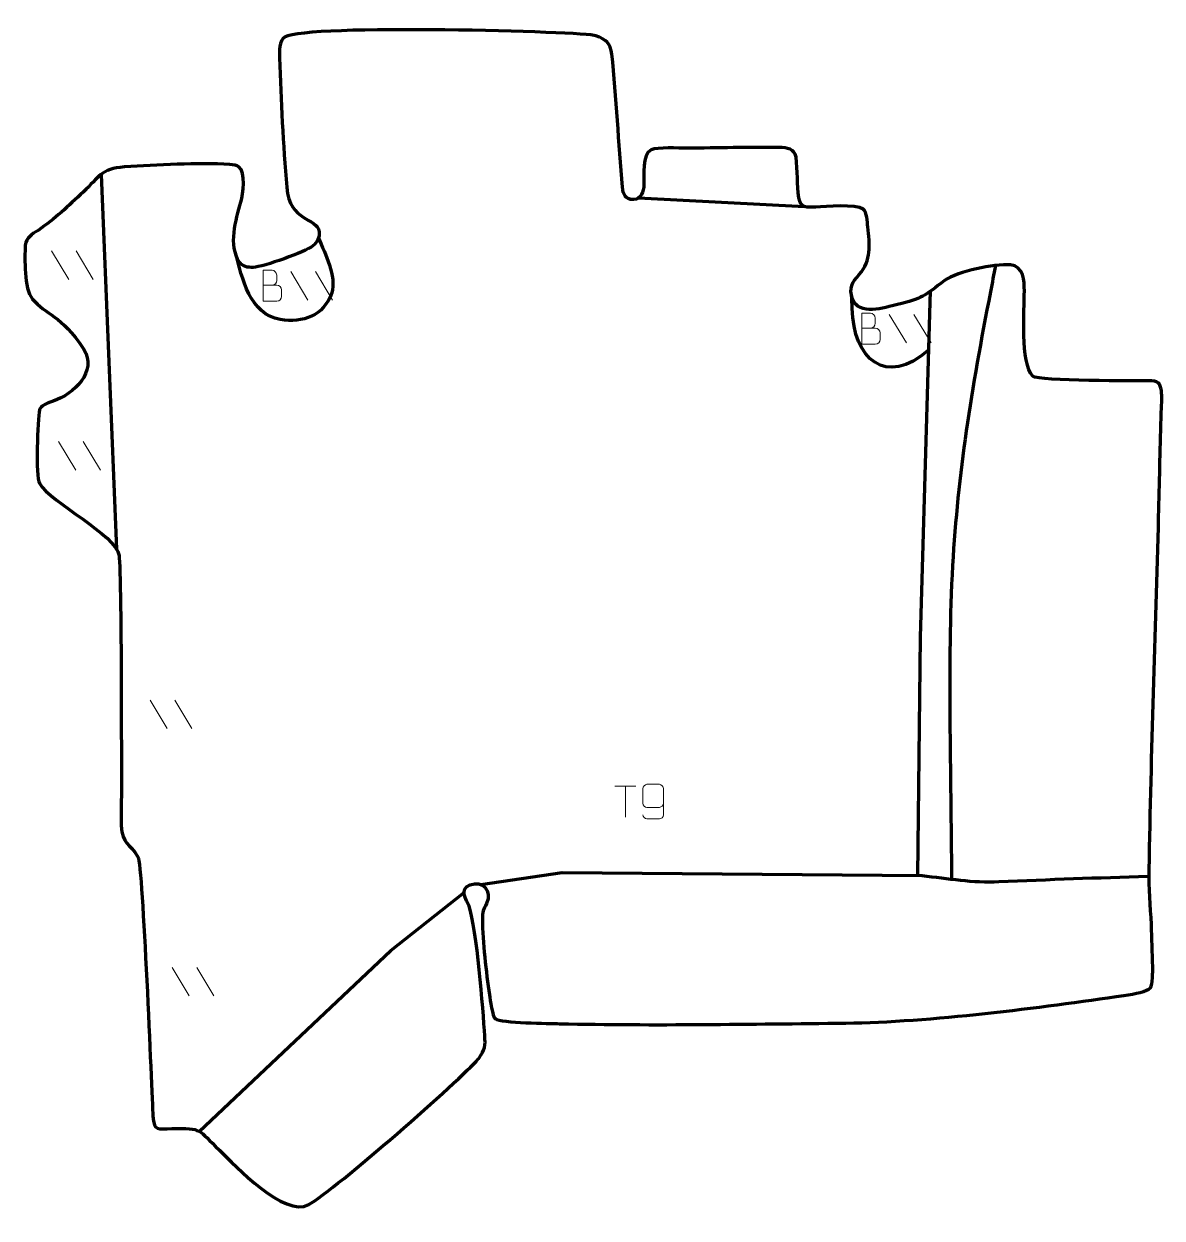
# Model space of a CAD drawing. Header units: millimetres. Extents: x 1149 to 1970, y -88 to 772.
import ezdxf

# ---------------------------------------------------------------- set-up
doc = ezdxf.new("R2010")
doc.units = ezdxf.units.MM
doc.header["$MEASUREMENT"] = 0
doc.layers.add('layer 1', color=7, linetype='Continuous', plot=False)
doc.layers.add('layer 2', color=7, linetype='Continuous')
doc.layers.add('layer 3', color=7, linetype='Continuous')

msp = doc.modelspace()

# ---------------------------------------------------------------- linework, layer by layer
at = {"layer": 'layer 1', "color": 250, "lineweight": 9}
for points in [[(1169.3304, 608.5745), (1169.3304, 608.5745), (1181.6947, 588.0302), (1181.6947, 588.0302)], [(1187.0603, 608.5745), (1187.0603, 608.5745), (1199.4246, 588.0302), (1199.4246, 588.0302)], [(1341.6704, 593.8044), (1341.6704, 593.8044), (1354.0347, 573.2601), (1354.0347, 573.2601)], [(1359.4003, 593.8044), (1359.4003, 593.8044), (1371.7646, 573.2601), (1371.7646, 573.2601)], [(1772.9414, 562.8481), (1772.9414, 562.8481), (1785.3057, 542.3038), (1785.3057, 542.3038)], [(1790.6713, 562.8481), (1790.6713, 562.8481), (1803.0356, 542.3038), (1803.0356, 542.3038)], [(1174.4543, 471.3023), (1174.4543, 471.3023), (1186.8186, 450.758), (1186.8186, 450.758)], [(1192.1842, 471.3023), (1192.1842, 471.3023), (1204.5485, 450.758), (1204.5485, 450.758)], [(1240.3328, 285.0356), (1240.3328, 285.0356), (1252.6971, 264.4913), (1252.6971, 264.4913)], [(1258.0627, 285.0356), (1258.0627, 285.0356), (1270.427, 264.4913), (1270.427, 264.4913)], [(1575.197, 223.0092), (1575.197, 223.0092), (1590.412, 223.0092), (1590.412, 223.0092)], [(1582.8047, 200.68), (1582.8047, 200.68), (1582.8047, 223.0303), (1582.8047, 223.0303)], [(1256.2078, 92.4188), (1256.2078, 92.4188), (1268.5721, 71.8745), (1268.5721, 71.8745)], [(1273.9377, 92.4188), (1273.9377, 92.4188), (1286.302, 71.8745), (1286.302, 71.8745)]]:
    msp.add_open_spline(points, degree=3, dxfattribs=at)
for points, knots in [([(1321.7932, 583.9695), (1325.0522, 583.9699), (1328.3116, 583.9699), (1331.5713, 583.9695), (1331.5713, 583.9695), (1333.3406, 583.954), (1335.0635, 582.399), (1335.0635, 580.5632), (1335.0635, 580.5632), (1335.0632, 579.5524), (1335.0632, 576.8211), (1335.0635, 575.81), (1335.0635, 575.81), (1335.0794, 574.1459), (1333.6981, 572.3421), (1331.6187, 572.3573), (1331.6187, 572.3573), (1328.3587, 572.3576), (1325.099, 572.3576), (1321.8397, 572.3573), (1321.8397, 572.3573), (1321.8397, 579.8077), (1321.8397, 587.2578), (1321.8397, 594.7076), (1321.8397, 594.7076), (1323.9658, 594.7076), (1326.0922, 594.7076), (1328.2187, 594.7076), (1328.2187, 594.7076), (1329.7242, 594.7234), (1331.6022, 593.0122), (1331.6181, 591.2545), (1331.6181, 591.2545), (1331.6177, 589.4039), (1331.6177, 589.2732), (1331.6181, 587.4223), (1331.6181, 587.4223), (1331.6335, 585.5717), (1329.9726, 583.954), (1328.1722, 583.9695)], [0, 0, 0, 0, 0.09090909, 0.09090909, 0.09090909, 0.09090909, 0.18181818, 0.18181818, 0.18181818, 0.18181818, 0.27272727, 0.27272727, 0.27272727, 0.27272727, 0.36363636, 0.36363636, 0.36363636, 0.36363636, 0.45454545, 0.45454545, 0.45454545, 0.45454545, 0.54545455, 0.54545455, 0.54545455, 0.54545455, 0.63636364, 0.63636364, 0.63636364, 0.63636364, 0.72727273, 0.72727273, 0.72727273, 0.72727273, 0.81818182, 0.81818182, 0.81818182, 0.81818182, 1, 1, 1, 1]), ([(1753.0642, 553.0132), (1756.3232, 553.0136), (1759.5826, 553.0136), (1762.8423, 553.0132), (1762.8423, 553.0132), (1764.6116, 552.9977), (1766.3345, 551.4427), (1766.3345, 549.6069), (1766.3345, 549.6069), (1766.3342, 548.5961), (1766.3342, 545.8648), (1766.3345, 544.8537), (1766.3345, 544.8537), (1766.3504, 543.1896), (1764.9691, 541.3858), (1762.8897, 541.401), (1762.8897, 541.401), (1759.6297, 541.4013), (1756.37, 541.4013), (1753.1107, 541.401), (1753.1107, 541.401), (1753.1107, 548.8514), (1753.1107, 556.3015), (1753.1107, 563.7513), (1753.1107, 563.7513), (1755.2368, 563.7513), (1757.3632, 563.7513), (1759.4897, 563.7513), (1759.4897, 563.7513), (1760.9952, 563.7671), (1762.8732, 562.0559), (1762.8891, 560.2982), (1762.8891, 560.2982), (1762.8887, 558.4476), (1762.8887, 558.3169), (1762.8891, 556.466), (1762.8891, 556.466), (1762.9045, 554.6154), (1761.2436, 552.9977), (1759.4432, 553.0132)], [0, 0, 0, 0, 0.09090909, 0.09090909, 0.09090909, 0.09090909, 0.18181818, 0.18181818, 0.18181818, 0.18181818, 0.27272727, 0.27272727, 0.27272727, 0.27272727, 0.36363636, 0.36363636, 0.36363636, 0.36363636, 0.45454545, 0.45454545, 0.45454545, 0.45454545, 0.54545455, 0.54545455, 0.54545455, 0.54545455, 0.63636364, 0.63636364, 0.63636364, 0.63636364, 0.72727273, 0.72727273, 0.72727273, 0.72727273, 0.81818182, 0.81818182, 0.81818182, 0.81818182, 1, 1, 1, 1]), ([(1595.3746, 202.3144), (1595.3987, 200.9749), (1596.7549, 199.3216), (1598.3268, 199.356), (1598.3268, 199.356), (1601.3116, 199.3563), (1604.2968, 199.3563), (1607.2822, 199.356), (1607.2822, 199.356), (1608.5013, 199.341), (1610.2295, 200.7786), (1610.2345, 202.3144), (1610.2345, 202.3144), (1610.2342, 208.6748), (1610.2342, 215.0356), (1610.2345, 221.3964), (1610.2345, 221.3964), (1610.2298, 222.5593), (1608.5013, 224.3304), (1607.2822, 224.3548), (1607.2822, 224.3548), (1604.2968, 224.3545), (1601.3116, 224.3545), (1598.3268, 224.3548), (1598.3268, 224.3548), (1597.0487, 224.311), (1595.379, 222.6965), (1595.3746, 221.3964), (1595.3746, 221.3964), (1595.3746, 217.813), (1595.3746, 214.23), (1595.3746, 210.6472), (1595.3746, 210.6472), (1595.4131, 209.169), (1596.9958, 207.7361), (1598.3268, 207.7382), (1598.3268, 207.7382), (1601.3116, 207.7379), (1604.2968, 207.7379), (1607.2822, 207.7382), (1607.2822, 207.7382), (1608.6117, 207.7332), (1610.2547, 209.2404), (1610.213, 210.669)], [0, 0, 0, 0, 0.08333333, 0.08333333, 0.08333333, 0.08333333, 0.16666667, 0.16666667, 0.16666667, 0.16666667, 0.25, 0.25, 0.25, 0.25, 0.33333333, 0.33333333, 0.33333333, 0.33333333, 0.41666667, 0.41666667, 0.41666667, 0.41666667, 0.5, 0.5, 0.5, 0.5, 0.58333333, 0.58333333, 0.58333333, 0.58333333, 0.66666667, 0.66666667, 0.66666667, 0.66666667, 0.75, 0.75, 0.75, 0.75, 0.83333333, 0.83333333, 0.83333333, 0.83333333, 1, 1, 1, 1])]:
    msp.add_open_spline(points, degree=3, knots=knots, dxfattribs=at)
at = {"layer": 'layer 2', "color": 142, "lineweight": 158}
for points in [[(1204.9748, 663.7149), (1204.9748, 663.7149), (1216.0924, 393.8488), (1216.0924, 393.8488)], [(1592.1513, 646.7562), (1592.1513, 646.7562), (1711.9791, 640.5179), (1711.9791, 640.5179)]]:
    msp.add_open_spline(points, degree=3, dxfattribs=at)
for points, knots in [([(1361.6818, 617.7086), (1366.3593, 606.8635), (1374.8918, 590.2584), (1371.1842, 578.374), (1371.1842, 578.374), (1365.3363, 561.8026), (1350.55, 556.5448), (1334.1486, 559.1783), (1334.1486, 559.1783), (1312.2723, 562.6913), (1306.6653, 589.2885), (1301.7984, 607.2359)], [0, 0, 0, 0, 0.25, 0.25, 0.25, 0.25, 0.5, 0.5, 0.5, 0.5, 1, 1, 1, 1]), ([(1849.482, 598.1298), (1848.2704, 591.8378), (1847.0785, 585.542), (1845.8473, 579.2539), (1845.8473, 579.2539), (1832.2251, 509.6866), (1822.2305, 447.1622), (1818.5854, 382.0486), (1818.5854, 382.0486), (1814.5248, 309.513), (1817.6198, 234.4188), (1817.7323, 156.3183)], [0, 0, 0, 0, 0.25, 0.25, 0.25, 0.25, 0.5, 0.5, 0.5, 0.5, 1, 1, 1, 1]), ([(1801.5388, 537.2875), (1770.1608, 509.8307), (1747.1082, 531.2526), (1746.2049, 567.1404), (1746.2049, 567.1404), (1746.0856, 570.3094), (1745.9813, 573.4744), (1745.8375, 576.6428)], [0, 0, 0, 0, 0.33333333, 0.33333333, 0.33333333, 0.33333333, 1, 1, 1, 1]), ([(1793.581, 158.6475), (1793.581, 158.6475), (1795.5295, 330.3493), (1795.5295, 330.3493), (1795.5295, 330.3493), (1795.5295, 330.3493), (1802.7721, 579.7625), (1802.7721, 579.7625)], [0, 0, 0, 0, 0.33333333, 0.33333333, 0.33333333, 0.33333333, 1, 1, 1, 1]), ([(1478.6539, 152.0818), (1478.6539, 152.0818), (1537.2972, 160.7644), (1537.2972, 160.7644), (1537.2972, 160.7644), (1537.2972, 160.7644), (1796.6437, 158.6223), (1796.6437, 158.6223), (1796.6437, 158.6223), (1815.2445, 156.5344), (1833.1737, 153.3126), (1851.9609, 154.2045), (1851.9609, 154.2045), (1887.6975, 155.901), (1923.4728, 156.9715), (1959.2284, 158.2206), (1959.2284, 158.2206), (1959.2284, 158.2206), (1960.184, 158.254), (1960.184, 158.254)], [0, 0, 0, 0, 0.16666667, 0.16666667, 0.16666667, 0.16666667, 0.33333333, 0.33333333, 0.33333333, 0.33333333, 0.5, 0.5, 0.5, 0.5, 0.66666667, 0.66666667, 0.66666667, 0.66666667, 1, 1, 1, 1]), ([(1275.6734, -25.6888), (1275.6734, -25.6888), (1413.836, 104.6155), (1413.836, 104.6155), (1413.836, 104.6155), (1413.836, 104.6155), (1466.565, 146.5101), (1466.565, 146.5101)], [0, 0, 0, 0, 0.33333333, 0.33333333, 0.33333333, 0.33333333, 1, 1, 1, 1])]:
    msp.add_open_spline(points, degree=3, knots=knots, dxfattribs=at)
at = {"layer": 'layer 3', "color": 242, "lineweight": 158}
msp.add_open_spline([(1960.2065, 162.8533), (1959.976, 149.6898), (1961.2589, 136.5369), (1961.8186, 123.3896), (1961.8186, 123.3896), (1962.2347, 113.2075), (1962.5775, 103.0314), (1962.7921, 92.8429), (1962.7921, 92.8429), (1962.8451, 90.0459), (1962.6679, 79.5668), (1961.0908, 77.7295), (1961.0908, 77.7295), (1958.8864, 75.1611), (1950.0764, 73.3776), (1942.0542, 72.2037), (1942.0542, 72.2037), (1881.8716, 63.3977), (1802.3492, 53.1107), (1741.6037, 52.2788), (1741.6037, 52.2788), (1672.9964, 51.6627), (1603.9068, 50.3236), (1535.3431, 51.8896), (1535.3431, 51.8896), (1528.5557, 52.0422), (1492.8372, 52.5101), (1489.2166, 55.3245), (1489.2166, 55.3245), (1486.86, 57.1564), (1485.4166, 69.153), (1484.9018, 72.5853), (1484.9018, 72.5853), (1482.4591, 88.8704), (1479.7785, 110.7062), (1479.7546, 127.1292), (1479.7546, 127.1292), (1479.7969, 132.8291), (1480.4093, 133.7432), (1482.7601, 138.4002), (1482.7601, 138.4002), (1487.3408, 147.475), (1479.4879, 155.4717), (1470.8537, 151.9563), (1470.8537, 151.9563), (1462.7887, 148.6727), (1468.2203, 141.4374), (1470.1316, 136.4356), (1470.1316, 136.4356), (1475.9247, 120.0466), (1480.1902, 61.8719), (1481.5151, 43.1094), (1481.5151, 43.1094), (1481.9945, 36.3191), (1481.5257, 32.6719), (1477.3286, 27.1406), (1477.3286, 27.1406), (1477.3286, 27.1406), (1476.5856, 26.2062), (1476.5856, 26.2062), (1476.5856, 26.2062), (1464.3699, 12.0394), (1373.8993, -67.6855), (1354.6025, -78.4488), (1354.6025, -78.4488), (1337.1198, -88.2004), (1301.8811, -50.4364), (1290.2392, -39.1404), (1290.2392, -39.1404), (1274.6948, -24.3114), (1278.1673, -23.1449), (1256.1031, -23.7521), (1256.1031, -23.7521), (1245.6924, -23.8304), (1243.2225, -25.8581), (1242.3791, -14.8121), (1242.3791, -14.8121), (1241.4883, 2.8909), (1235.0722, 166.0579), (1231.5782, 172.1502), (1231.5782, 172.1502), (1225.6532, 182.481), (1220.1533, 180.5394), (1219.5764, 194.681), (1219.5764, 194.681), (1219.5764, 194.681), (1220.0259, 374.5082), (1217.9683, 389.2093), (1217.9683, 389.2093), (1215.9108, 403.9103), (1168.8404, 427.2727), (1160.5326, 441.2176), (1160.5326, 441.2176), (1157.8231, 445.7657), (1159.1127, 487.2429), (1160.6439, 494.1525), (1160.6439, 494.1525), (1161.7215, 496.8064), (1164.3255, 498.3904), (1170.5265, 500.4428), (1170.5265, 500.4428), (1185.2681, 505.3223), (1202.6676, 521.6207), (1192.4436, 538.0341), (1192.4436, 538.0341), (1175.9209, 562.897), (1165.4382, 562.1577), (1155.3395, 574.1849), (1155.3395, 574.1849), (1149.3903, 581.2716), (1149.9889, 603.4494), (1150.3508, 612.7264), (1150.3508, 612.7264), (1150.8761, 618.1765), (1155.3582, 620.6374), (1159.5824, 623.4595), (1159.5824, 623.4595), (1171.7825, 631.7), (1181.4394, 641.0621), (1192.1461, 651.0285), (1192.1461, 651.0285), (1203.8437, 661.9256), (1204.5546, 667.7748), (1221.8983, 669.1508), (1221.8983, 669.1508), (1245.4183, 670.4846), (1274.5052, 672.26), (1297.8919, 670.9042), (1297.8919, 670.9042), (1300.5049, 670.7528), (1302.9478, 670.3165), (1304.3765, 669.2165), (1304.3765, 669.2165), (1309.5644, 665.222), (1307.2208, 649.4988), (1305.7431, 643.8613), (1305.7431, 643.8613), (1302.0834, 630.6913), (1296.527, 612.7583), (1304.8307, 600.4025), (1304.8307, 600.4025), (1306.884, 597.3471), (1310.651, 596.6133), (1314.5735, 596.7604), (1314.5735, 596.7604), (1321.9146, 597.0356), (1352.3049, 607.9395), (1357.6156, 612.3132), (1357.6156, 612.3132), (1360.7598, 614.9026), (1362.7023, 618.1651), (1362.167, 622.3923), (1362.167, 622.3923), (1360.1292, 633.4221), (1341.0818, 628.8298), (1338.7771, 654.5519), (1338.7771, 654.5519), (1336.1025, 685.2893), (1334.5785, 716.8866), (1333.6493, 747.7366), (1333.6493, 747.7366), (1333.5103, 752.348), (1332.957, 760.0817), (1337.5663, 762.7497), (1337.5663, 762.7497), (1353.89, 772.1987), (1553.2987, 766.679), (1561.6161, 763.6014), (1561.6161, 763.6014), (1568.6934, 760.9826), (1572.2047, 758.1388), (1573.0491, 750.4411), (1573.0491, 750.4411), (1576.5205, 718.7996), (1577.734, 686.3201), (1580.7444, 654.4912), (1580.7444, 654.4912), (1581.2206, 649.4575), (1582.5738, 645.5286), (1588.542, 645.6586), (1588.542, 645.6586), (1594.1914, 645.7817), (1595.9909, 651.6289), (1596.1866, 656.3192), (1596.1866, 656.3192), (1596.2932, 662.3309), (1594.7957, 678.683), (1601.3633, 681.4781), (1601.3633, 681.4781), (1605.9374, 683.4248), (1621.1393, 682.6205), (1627.097, 682.6557), (1627.097, 682.6557), (1649.3363, 682.8085), (1671.6998, 683.3342), (1693.9252, 683.0852), (1693.9252, 683.0852), (1699.1461, 683.0267), (1704.8311, 682.3237), (1705.792, 676.1557), (1705.792, 676.1557), (1706.8724, 666.603), (1706.4801, 656.0254), (1707.8513, 646.8955), (1707.8513, 646.8955), (1709.0287, 639.0548), (1713.1512, 640.1247), (1720.0061, 640.1825), (1720.0061, 640.1825), (1727.3302, 640.3486), (1748.7665, 642.7416), (1754.1281, 638.696), (1754.1281, 638.696), (1757.1304, 636.4307), (1757.1262, 629.5982), (1757.5181, 625.8846), (1757.5181, 625.8846), (1758.8491, 613.3327), (1760.4184, 601.7462), (1751.2612, 591.6364), (1751.2612, 591.6364), (1746.1851, 585.9946), (1743.7562, 581.9371), (1746.5042, 574.1546), (1746.5042, 574.1546), (1751.0394, 561.3112), (1769.3496, 567.8046), (1778.9056, 570.0182), (1778.9056, 570.0182), (1795.9449, 573.9651), (1799.1579, 576.6203), (1812.6975, 587.2839), (1812.6975, 587.2839), (1822.9381, 594.0222), (1848.0641, 599.4404), (1860.2717, 598.4964), (1860.2717, 598.4964), (1869.6974, 597.7677), (1870.3448, 587.2049), (1870.2825, 579.7241), (1870.2825, 579.7241), (1870.1707, 566.3086), (1867.4511, 527.809), (1876.3664, 518.3782), (1876.3664, 518.3782), (1880.8725, 514.5962), (1951.0614, 515.0881), (1962.0798, 514.9508), (1962.0798, 514.9508), (1967.6409, 514.8815), (1968.7973, 511.4087), (1969.1824, 506.279), (1969.1824, 506.279), (1969.5522, 501.3542), (1968.9434, 493.3513), (1968.7878, 488.1177), (1968.7878, 488.1177), (1968.0886, 464.5939), (1967.6908, 441.0617), (1967.0518, 417.536), (1967.0518, 417.536), (1964.7324, 332.6551), (1961.7002, 247.7461), (1960.2065, 162.8533)], degree=3, knots=[0, 0, 0, 0, 0.01492537, 0.01492537, 0.01492537, 0.01492537, 0.02985075, 0.02985075, 0.02985075, 0.02985075, 0.04477612, 0.04477612, 0.04477612, 0.04477612, 0.05970149, 0.05970149, 0.05970149, 0.05970149, 0.07462687, 0.07462687, 0.07462687, 0.07462687, 0.08955224, 0.08955224, 0.08955224, 0.08955224, 0.10447761, 0.10447761, 0.10447761, 0.10447761, 0.11940299, 0.11940299, 0.11940299, 0.11940299, 0.13432836, 0.13432836, 0.13432836, 0.13432836, 0.14925373, 0.14925373, 0.14925373, 0.14925373, 0.1641791, 0.1641791, 0.1641791, 0.1641791, 0.17910448, 0.17910448, 0.17910448, 0.17910448, 0.19402985, 0.19402985, 0.19402985, 0.19402985, 0.20895522, 0.20895522, 0.20895522, 0.20895522, 0.2238806, 0.2238806, 0.2238806, 0.2238806, 0.23880597, 0.23880597, 0.23880597, 0.23880597, 0.25373134, 0.25373134, 0.25373134, 0.25373134, 0.26865672, 0.26865672, 0.26865672, 0.26865672, 0.28358209, 0.28358209, 0.28358209, 0.28358209, 0.29850746, 0.29850746, 0.29850746, 0.29850746, 0.31343284, 0.31343284, 0.31343284, 0.31343284, 0.32835821, 0.32835821, 0.32835821, 0.32835821, 0.34328358, 0.34328358, 0.34328358, 0.34328358, 0.35820896, 0.35820896, 0.35820896, 0.35820896, 0.37313433, 0.37313433, 0.37313433, 0.37313433, 0.3880597, 0.3880597, 0.3880597, 0.3880597, 0.40298507, 0.40298507, 0.40298507, 0.40298507, 0.41791045, 0.41791045, 0.41791045, 0.41791045, 0.43283582, 0.43283582, 0.43283582, 0.43283582, 0.44776119, 0.44776119, 0.44776119, 0.44776119, 0.46268657, 0.46268657, 0.46268657, 0.46268657, 0.47761194, 0.47761194, 0.47761194, 0.47761194, 0.49253731, 0.49253731, 0.49253731, 0.49253731, 0.50746269, 0.50746269, 0.50746269, 0.50746269, 0.52238806, 0.52238806, 0.52238806, 0.52238806, 0.53731343, 0.53731343, 0.53731343, 0.53731343, 0.55223881, 0.55223881, 0.55223881, 0.55223881, 0.56716418, 0.56716418, 0.56716418, 0.56716418, 0.58208955, 0.58208955, 0.58208955, 0.58208955, 0.59701493, 0.59701493, 0.59701493, 0.59701493, 0.6119403, 0.6119403, 0.6119403, 0.6119403, 0.62686567, 0.62686567, 0.62686567, 0.62686567, 0.64179104, 0.64179104, 0.64179104, 0.64179104, 0.65671642, 0.65671642, 0.65671642, 0.65671642, 0.67164179, 0.67164179, 0.67164179, 0.67164179, 0.68656716, 0.68656716, 0.68656716, 0.68656716, 0.70149254, 0.70149254, 0.70149254, 0.70149254, 0.71641791, 0.71641791, 0.71641791, 0.71641791, 0.73134328, 0.73134328, 0.73134328, 0.73134328, 0.74626866, 0.74626866, 0.74626866, 0.74626866, 0.76119403, 0.76119403, 0.76119403, 0.76119403, 0.7761194, 0.7761194, 0.7761194, 0.7761194, 0.79104478, 0.79104478, 0.79104478, 0.79104478, 0.80597015, 0.80597015, 0.80597015, 0.80597015, 0.82089552, 0.82089552, 0.82089552, 0.82089552, 0.8358209, 0.8358209, 0.8358209, 0.8358209, 0.85074627, 0.85074627, 0.85074627, 0.85074627, 0.86567164, 0.86567164, 0.86567164, 0.86567164, 0.88059701, 0.88059701, 0.88059701, 0.88059701, 0.89552239, 0.89552239, 0.89552239, 0.89552239, 0.91044776, 0.91044776, 0.91044776, 0.91044776, 0.92537313, 0.92537313, 0.92537313, 0.92537313, 0.94029851, 0.94029851, 0.94029851, 0.94029851, 0.95522388, 0.95522388, 0.95522388, 0.95522388, 0.97014925, 0.97014925, 0.97014925, 0.97014925, 1, 1, 1, 1], dxfattribs=at)

doc.saveas('drawing.dxf')
